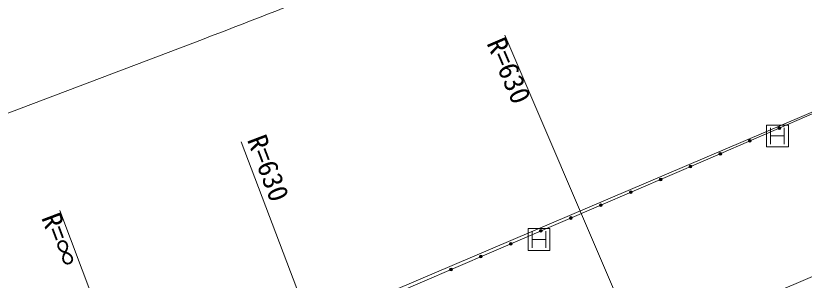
# Model space of a CAD drawing. Units: millimetres, scale not verified. Extents: x 40000 to 680000, y 20000 to 380000.
# Drawn here: x 107646 to 179626, y 291057 to 315193 of the extents above; entities that cross this region are included whole.
import ezdxf
from ezdxf.enums import TextEntityAlignment as Align

# ---------------------------------------------------------------- set-up
doc = ezdxf.new("R2010")
doc.units = ezdxf.units.MM
doc.header["$LTSCALE"] = 1000
doc.layers.add('M-BGD', color=7, linetype='Continuous', lineweight=13)
doc.layers.add('M-STR-HTXT', color=7, linetype='Continuous', lineweight=13)
doc.styles.add('ＭＳ ゴシック', font='')
doc.styles.get('ＭＳ ゴシック').set_extended_font_data('MS Gothic')

msp = doc.modelspace()

# ---------------------------------------------------------------- linework, layer by layer
at = {"layer": 'M-BGD'}
for p, q in [((192085, 311411), (138601, 288637)), ((170621, 302016), (192172, 311363)), ((176182, 303221), (176182, 305221)), ((176182, 305221), (178182, 305221)), ((178182, 305221), (178182, 303221)), ((176557, 304971), (176557, 303471)), ((177807, 304971), (177807, 303471)), ((176557, 304221), (177807, 304221)), ((178182, 303221), (176182, 303221)), ((138858, 288387), (170621, 302016)), ((154417, 293772), (154417, 295772)), ((154417, 295772), (156417, 295772)), ((154792, 295522), (154792, 294022)), ((156042, 295522), (156042, 294022)), ((156417, 295772), (156417, 293772)), ((154792, 294772), (156042, 294772)), ((156417, 293772), (154417, 293772)), ((168120, 286175), (181248, 291775))]:
    msp.add_line(p, q, dxfattribs=at)
for centre, radius in [((177356, 304937), 125), ((177356, 304937), 75), ((177356, 304937), 25), ((174662, 303768), 125), ((174662, 303768), 75), ((174662, 303768), 25), ((171968, 302600), 125), ((171968, 302600), 75), ((171968, 302600), 25), ((169254, 301429), 125), ((169254, 301429), 75), ((169254, 301429), 25), ((166520, 300256), 125), ((166520, 300256), 75), ((166520, 300256), 25), ((163786, 299083), 125), ((163786, 299083), 75), ((163786, 299083), 25), ((161051, 297909), 125), ((161051, 297909), 75), ((161051, 297909), 25), ((158317, 296736), 125), ((158317, 296736), 75), ((158317, 296736), 25), ((155583, 295563), 125), ((155583, 295563), 75), ((155583, 295563), 25), ((152848, 294390), 125), ((152848, 294390), 75), ((152848, 294390), 25), ((150114, 293216), 125), ((150114, 293216), 75), ((150114, 293216), 25), ((147380, 292043), 125), ((147380, 292043), 75), ((147380, 292043), 25)]:
    msp.add_circle(centre, radius, dxfattribs=at)
at = {"layer": 'M-STR-HTXT'}
for p, q in [((166107, 281262), (152285, 313417)), ((124680, 313042), (108124, 306765)), ((140631, 270964), (128225, 303691)), ((124075, 264687), (111668, 297415))]:
    msp.add_line(p, q, dxfattribs=at)
msp.add_lwpolyline([(108124, 306765), (103450, 304989), (101349, 304209)], dxfattribs=at)
msp.add_arc((-82686, 860055), 585000, 290.76109, 293.26034, dxfattribs=at)

# ---------------------------------------------------------------- texts
at = {"layer": 'M-STR-HTXT', "style": 'ＭＳ ゴシック'}
for s, rotation, p in [('R=630', 293.26, (152285, 313417)), ('R=∞', 290.761, (111668, 297415))]:
    msp.add_text(s, height=1833, rotation=rotation, dxfattribs=at).set_placement(p, align=Align.TOP_LEFT)
msp.add_text('R=630', height=1833, rotation=290.761, dxfattribs=at).set_placement((128225, 303691), align=Align.BOTTOM_LEFT)

doc.saveas('drawing.dxf')
